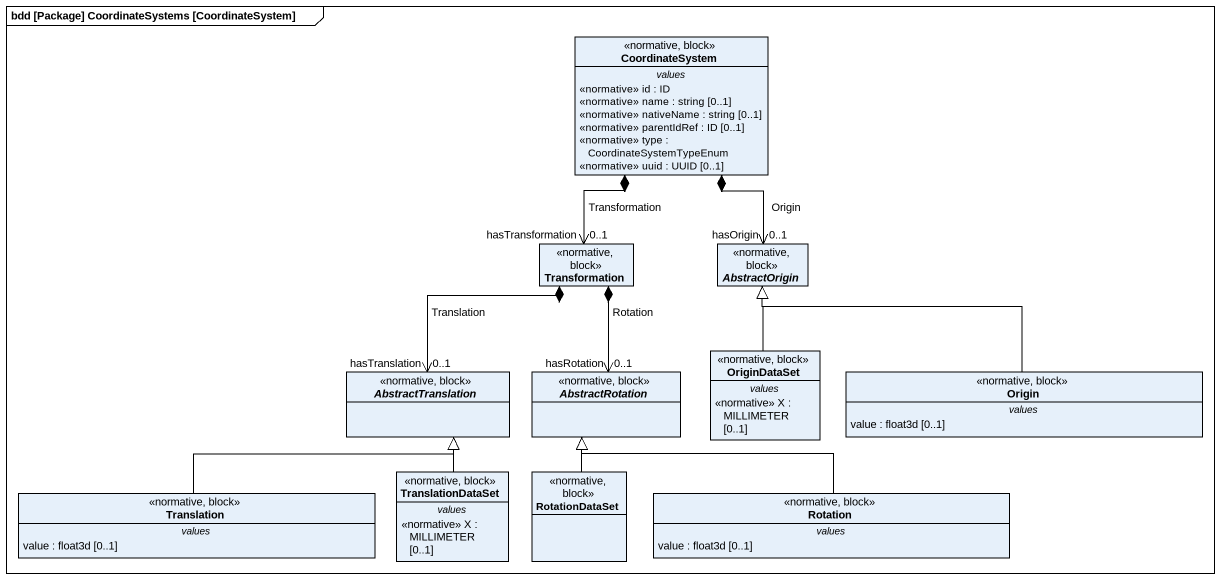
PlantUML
@startuml
mainframe bdd [Package] CoordinateSystems [CoordinateSystem]
hide circle
hide empty members
class CoordinateSystem <<normative, block>> {
  -- values --
  <<normative>> id : ID
  <<normative>> name : string [0..1]
  <<normative>> nativeName : string [0..1]
  <<normative>> parentIdRef : ID [0..1]
  <<normative>> type : CoordinateSystemTypeEnum
  <<normative>> uuid : UUID [0..1]
}
class Transformation <<normative, block>>
abstract class AbstractOrigin <<normative, block>>
class OriginDataSet <<normative, block>> {
  -- values --
  <<normative>> X : MILLIMETER [0..1]
}
abstract class AbstractTranslation <<normative, block>>
abstract class AbstractRotation <<normative, block>>
class Origin <<normative, block>> {
  -- values --
  value : float3d [0..1]
}
class Translation <<normative, block>> {
  -- values --
  value : float3d [0..1]
}
class TranslationDataSet <<normative, block>> {
  -- values --
  <<normative>> X : MILLIMETER [0..1]
}
class RotationDataSet <<normative, block>>
class Rotation <<normative, block>> {
  -- values --
  value : float3d [0..1]
}
CoordinateSystem *--> "hasTransformation\n0..1" Transformation : Transformation
CoordinateSystem *--> "0..1\nhasOrigin" AbstractOrigin : Origin
Transformation *--> "0..1\nhasTranslation" AbstractTranslation : Translation
Transformation *--> "hasRotation\n0..1" AbstractRotation : Rotation
OriginDataSet -up-|> AbstractOrigin
Origin -left-|> AbstractOrigin
Translation -right-|> AbstractTranslation
TranslationDataSet -up-|> AbstractTranslation
RotationDataSet -up-|> AbstractRotation
Rotation -left-|> AbstractRotation
@enduml
